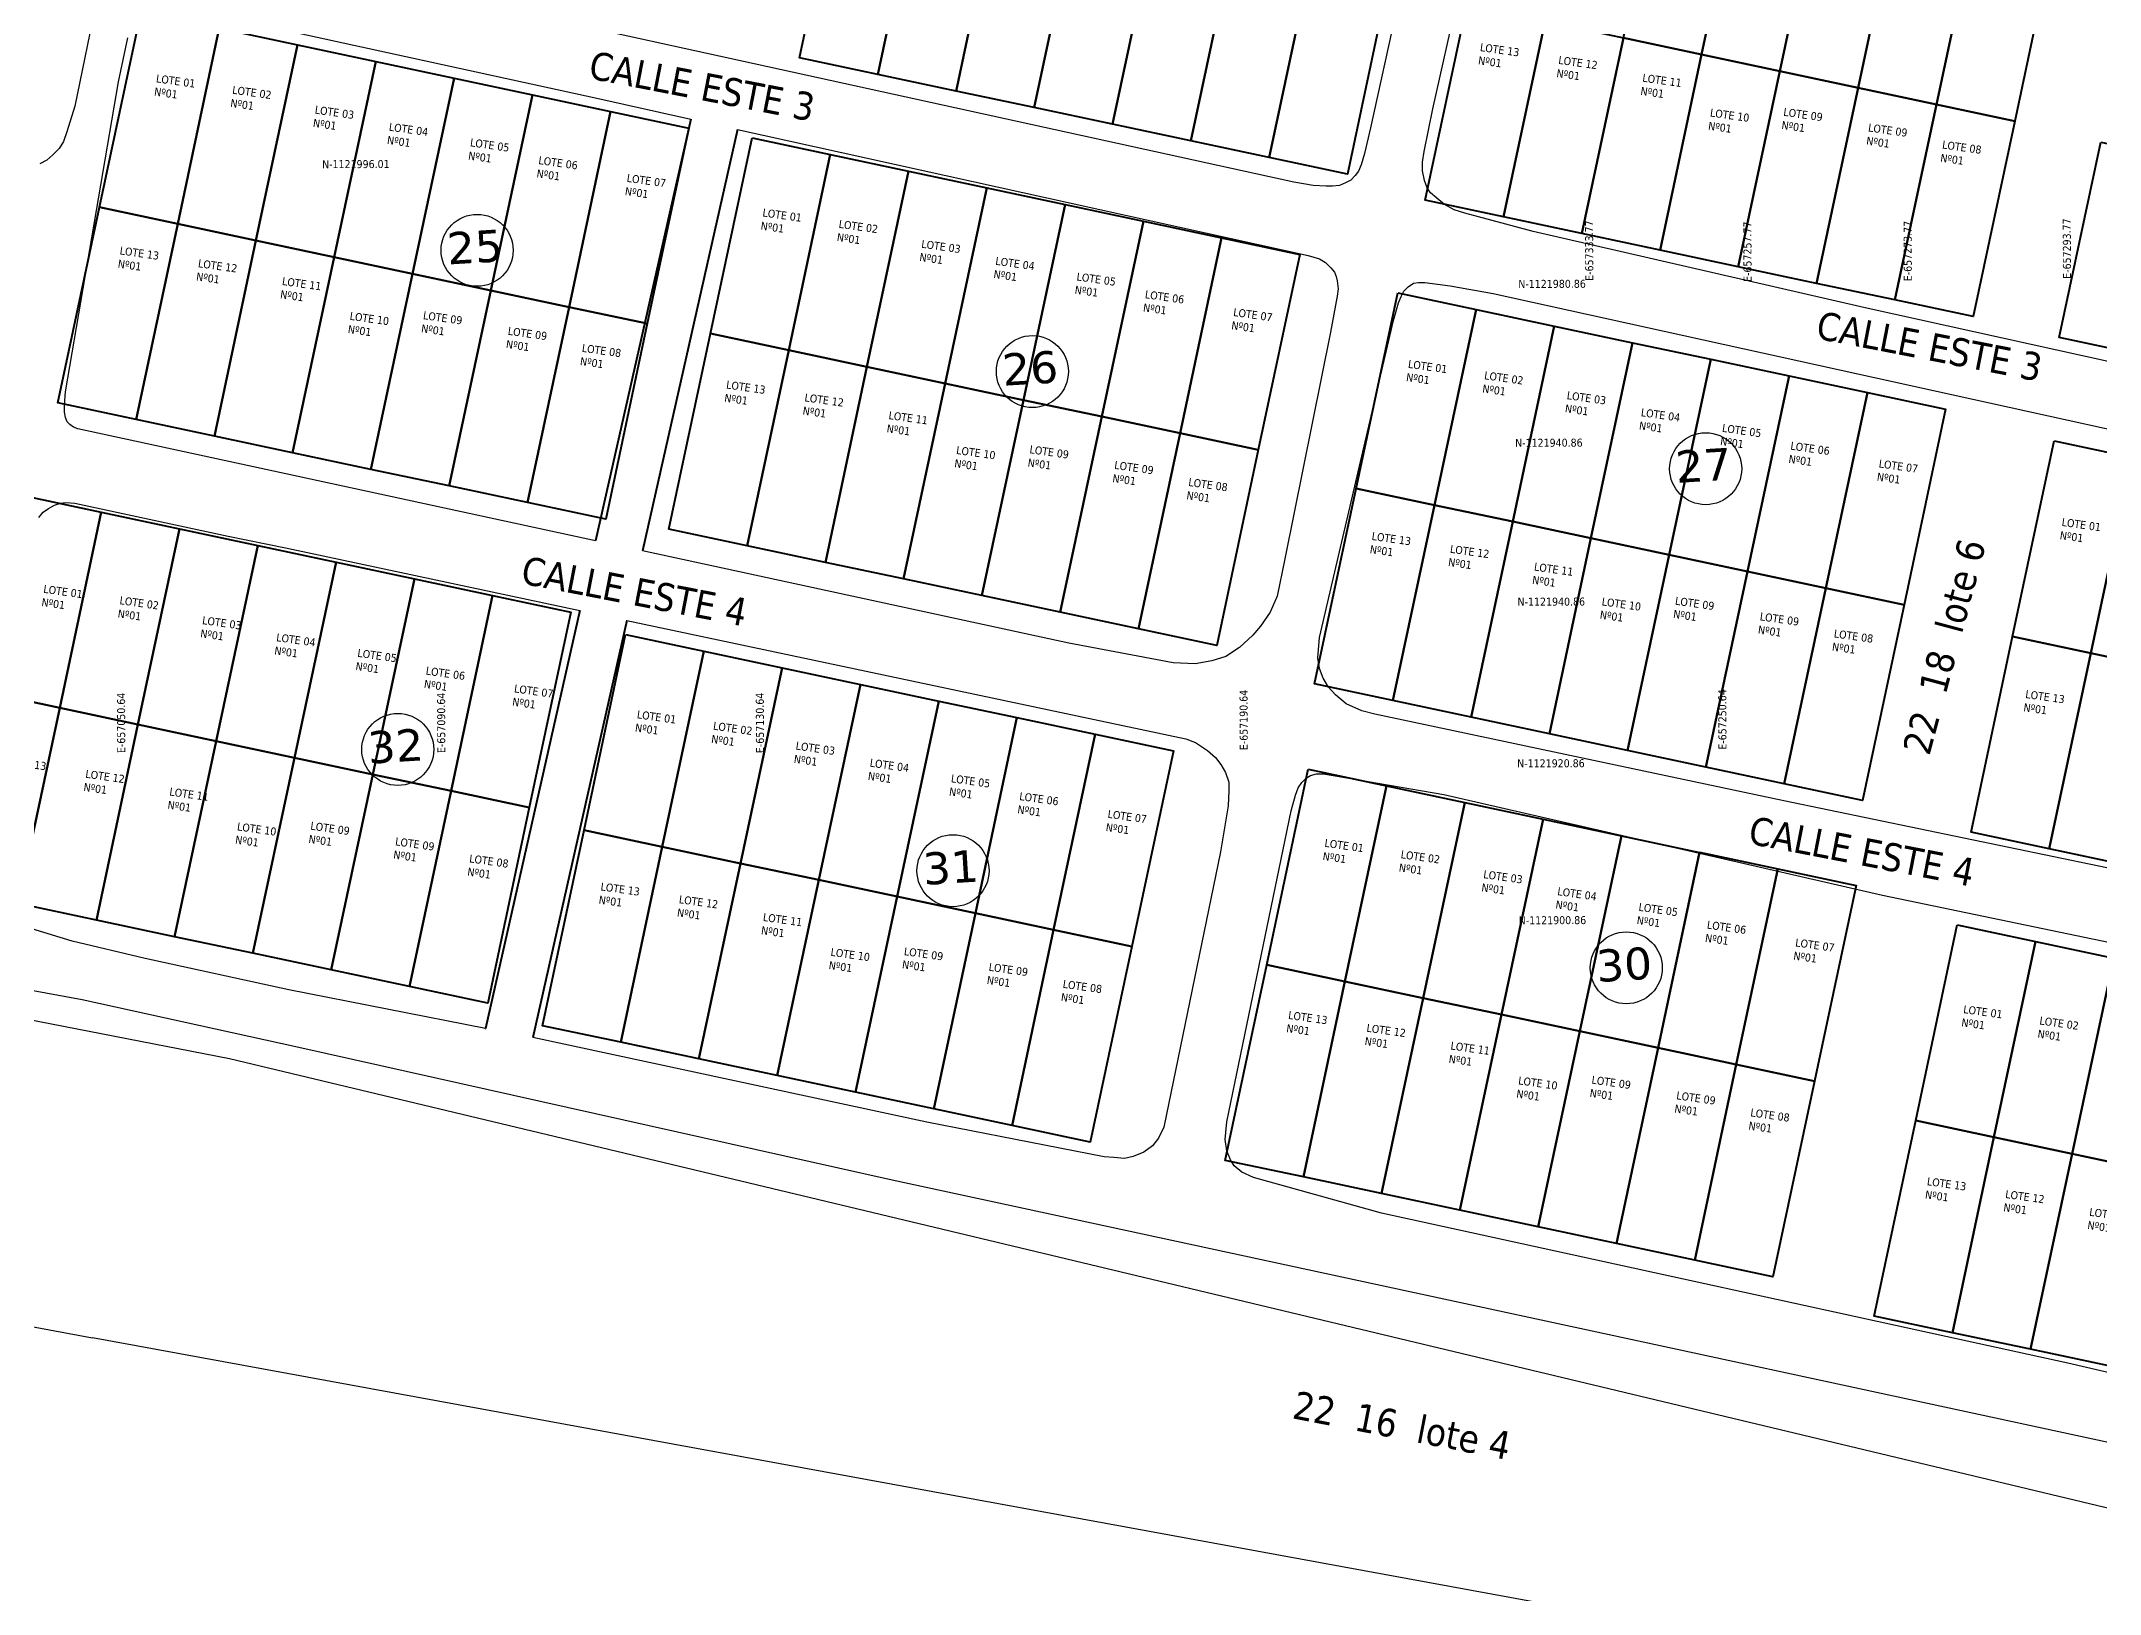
# Model space of a CAD drawing. Header units: metres. Extents: x 2 to 659295185, y -28 to 1124222152.
# Drawn here: x 657040.5 to 657297.8, y 1121817 to 1122011.2 of the extents above; entities that cross this region are included whole.
import ezdxf

# ---------------------------------------------------------------- set-up
doc = ezdxf.new("R2010")
doc.units = ezdxf.units.M
doc.header["$MEASUREMENT"] = 0
doc.layers.add('AT', color=210, linetype='CONTINUOUS', lineweight=50)
for name, color, linetype in [('CALLES', 1, 'CONTINUOUS'), ('MANZANA', 30, 'CONTINUOUS'), ('Numero de manzana', 6, 'CONTINUOUS'), ('Parcelas', 140, 'CONTINUOUS')]:
    doc.layers.add(name, color=color, linetype=linetype)
doc.styles.add('ROMAN', font='verdana.ttf')
doc.styles.get("Standard").update_dxf_attribs({"font": 'tahoma.ttf'})

msp = doc.modelspace()

# ---------------------------------------------------------------- linework, layer by layer
at = {"layer": 'AT', "lineweight": -3}
for p, q in [((657064.0739, 1121883.9017), (657038.6186, 1121888.8601)), ((657343.1385, 1121817.1109), (657064.0739, 1121883.9017)), ((657009, 1121856), (657046.9419, 1121849.0303)), ((657338.4517, 1121795.6159), (657046.9419, 1121849.0303))]:
    msp.add_line(p, q, dxfattribs=at)
at = {"layer": 'MANZANA', "lineweight": -2}
for p, q in [((657215.0777, 1122038.5123), (657206.6917, 1122000.3201)), ((657051.8017, 1122037.3525), (657044.7268, 1122003.0395)), ((657214.4675, 1122002.6796), (657221.8805, 1122036.0028)), ((657057.0543, 1122015.587), (657109.5886, 1122004.0993)), ((657123.5792, 1122009.6407), (657096.1726, 1122015.647)), ((657050.1855, 1122006.0489), (657051.3729, 1122011.5778)), ((657197.0853, 1121993.5315), (657123.5792, 1122009.6407)), ((657043.5641, 1121967.3068), (657050.1855, 1122006.0489)), ((657109.5886, 1122004.0993), (657121.7245, 1122001.4168)), ((657044.7268, 1122003.0395), (657043.7538, 1121999.8202)), ((657213.3955, 1121997.3607), (657214.4675, 1122002.6796)), ((657043.7538, 1121999.8202), (657043.3168, 1121998.6004)), ((657127.5832, 1122000.1218), (657198.8746, 1121984.3633)), ((657206.6917, 1122000.3201), (657205.9413, 1121997.1107)), ((657041.2471, 1121996.2709), (657040.373, 1121995.831)), ((657042.0139, 1121996.9408), (657041.2471, 1121996.2709)), ((657042.7725, 1121997.7206), (657042.0139, 1121996.9408)), ((657043.3168, 1121998.6004), (657042.7725, 1121997.7206)), ((657205.9413, 1121997.1107), (657205.5125, 1121995.671)), ((657213.1811, 1121996.041), (657213.3955, 1121997.3607)), ((657204.2014, 1121993.7814), (657203.55, 1121993.4515)), ((657204.7457, 1121994.3413), (657204.2014, 1121993.7814)), ((657205.1827, 1121994.8912), (657204.7457, 1121994.3413)), ((657205.5125, 1121995.671), (657205.1827, 1121994.8912)), ((657213.1811, 1121994.9312), (657213.1811, 1121996.041)), ((657213.412, 1121993.7114), (657213.1811, 1121994.9312)), ((657213.7419, 1121992.8316), (657213.412, 1121993.7114)), ((657199.493, 1121993.1015), (657197.0853, 1121993.5315)), ((657201.1422, 1121993.0016), (657199.493, 1121993.1015)), ((657201.9091, 1121993.0016), (657201.1422, 1121993.0016)), ((657202.7831, 1121993.1115), (657201.9091, 1121993.0016)), ((657203.55, 1121993.4515), (657202.7831, 1121993.1115)), ((657214.1871, 1121992.1717), (657213.7419, 1121992.8316)), ((657214.954, 1121991.5119), (657214.1871, 1121992.1717)), ((657215.9435, 1121990.742), (657214.954, 1121991.5119)), ((657217.1474, 1121990.0822), (657215.9435, 1121990.742)), ((657218.4667, 1121989.6423), (657217.1474, 1121990.0822)), ((657227.0259, 1121987.3627), (657218.4667, 1121989.6423)), ((657268.486, 1121977.8147), (657227.0259, 1121987.3627)), ((657198.8746, 1121984.3633), (657200.3011, 1121983.9234)), ((657200.3011, 1121983.9234), (657201.068, 1121983.4835)), ((657201.068, 1121983.4835), (657201.7359, 1121982.8236)), ((657201.7359, 1121982.8236), (657202.1729, 1121982.2738)), ((657202.1729, 1121982.2738), (657202.3956, 1121981.7239)), ((657202.3956, 1121981.7239), (657202.5028, 1121981.174)), ((657202.5028, 1121981.174), (657202.6182, 1121980.1742)), ((657211.3836, 1121980.4341), (657212.0432, 1121980.884)), ((657212.0432, 1121980.884), (657212.6946, 1121980.994)), ((657212.6946, 1121980.994), (657213.4615, 1121980.994)), ((657213.4615, 1121980.994), (657216.6444, 1121980.5641)), ((657202.511, 1121979.2844), (657201.6617, 1121974.7553)), ((657202.6182, 1121980.1742), (657202.511, 1121979.2844)), ((657209.5447, 1121976.225), (657210.1879, 1121978.4345)), ((657210.1879, 1121978.4345), (657210.5177, 1121979.2144)), ((657210.5177, 1121979.2144), (657210.8393, 1121979.8742)), ((657210.8393, 1121979.8742), (657211.3836, 1121980.4341)), ((657216.6444, 1121980.5641), (657222.0207, 1121979.5943)), ((657222.0207, 1121979.5943), (657303.6298, 1121961.598)), ((657200.2929, 1121936.5831), (657209.5447, 1121976.225)), ((657302.8217, 1121970.2162), (657268.486, 1121977.8147)), ((657201.6617, 1121974.7553), (657195.9721, 1121946.4111)), ((657043.4652, 1121965.6471), (657043.5641, 1121967.3068)), ((657043.4652, 1121964.7673), (657043.4652, 1121965.6471)), ((657043.5806, 1121964.0975), (657043.4652, 1121964.7673)), ((657043.8033, 1121963.5476), (657043.5806, 1121964.0975)), ((657044.1331, 1121963.2176), (657043.8033, 1121963.5476)), ((657044.5701, 1121962.8877), (657044.1331, 1121963.2176)), ((657045.1226, 1121962.6677), (657044.5701, 1121962.8877)), ((657109.8307, 1121948.6772), (657045.1226, 1121962.6677)), ((657040.7853, 1121952.2499), (657041.4367, 1121952.6998)), ((657041.4367, 1121952.6998), (657042.2036, 1121953.1397)), ((657042.2036, 1121953.1397), (657042.9704, 1121953.3696)), ((657042.9704, 1121953.3696), (657043.6301, 1121953.4796)), ((657043.6301, 1121953.4796), (657044.7268, 1121953.3796)), ((657044.7268, 1121953.3796), (657063.9149, 1121949.2605)), ((657040.2411, 1121951.59), (657040.7853, 1121952.2499)), ((657063.9149, 1121949.2605), (657071.2702, 1121947.7408)), ((657063.9149, 1121949.2605), (657063.9149, 1121949.2605)), ((657071.2702, 1121947.7408), (657107.8678, 1121939.9737)), ((657168.9587, 1121935.8932), (657115.6954, 1121947.4092)), ((657195.9721, 1121946.4111), (657195.0073, 1121941.762)), ((657194.1415, 1121939.7724), (657192.9458, 1121937.9928)), ((657195.0073, 1121941.762), (657194.1415, 1121939.7724)), ((657113.7376, 1121938.7279), (657183.5786, 1121923.9056)), ((657192.9458, 1121937.9928), (657191.9646, 1121936.883)), ((657182.0036, 1121933.4137), (657168.9587, 1121935.8932)), ((657190.3237, 1121935.3233), (657188.5756, 1121934.2135)), ((657191.9646, 1121936.883), (657190.3237, 1121935.3233)), ((657200.0867, 1121934.0436), (657200.2929, 1121936.5831)), ((657184.7495, 1121933.3137), (657182.0036, 1121933.4137)), ((657186.8274, 1121933.6536), (657184.7495, 1121933.3137)), ((657188.5756, 1121934.2135), (657186.8274, 1121933.6536)), ((657200.3094, 1121932.7138), (657200.0867, 1121934.0436)), ((657200.7547, 1121931.5041), (657200.3094, 1121932.7138)), ((657201.4143, 1121930.3943), (657200.7547, 1121931.5041)), ((657202.2966, 1121929.4045), (657201.4143, 1121930.3943)), ((657203.616, 1121928.3047), (657202.2966, 1121929.4045)), ((657205.595, 1121927.4349), (657203.616, 1121928.3047)), ((657207.2359, 1121926.995), (657205.595, 1121927.4349)), ((657258.3519, 1121916.1572), (657207.2359, 1121926.995)), ((657183.5786, 1121923.9056), (657184.7907, 1121923.4657)), ((657184.7907, 1121923.4657), (657186.3244, 1121922.4759)), ((657186.3244, 1121922.4759), (657187.3222, 1121921.5961)), ((657187.3222, 1121921.5961), (657187.9818, 1121920.7163)), ((657187.9818, 1121920.7163), (657188.5343, 1121919.7265)), ((657188.5343, 1121919.7265), (657188.9796, 1121918.5067)), ((657198.619, 1121918.9966), (657199.1632, 1121919.3266)), ((657199.1632, 1121919.3266), (657199.9301, 1121919.5565)), ((657199.9301, 1121919.5565), (657200.8041, 1121919.5565)), ((657200.8041, 1121919.5565), (657215.8281, 1121916.967)), ((657188.9796, 1121917.407), (657188.8806, 1121915.5273)), ((657188.9796, 1121918.5067), (657188.9796, 1121917.407)), ((657196.7719, 1121914.8975), (657197.3079, 1121916.8871)), ((657197.3079, 1121916.8871), (657197.6377, 1121917.7769)), ((657197.6377, 1121917.7769), (657198.0748, 1121918.4367)), ((657198.0748, 1121918.4367), (657198.619, 1121918.9966)), ((657215.8281, 1121916.967), (657270.6794, 1121904.3796)), ((657188.8806, 1121915.5273), (657187.9159, 1121909.7685)), ((657188.724, 1121876.0354), (657196.7719, 1121914.8975)), ((657303.6463, 1121906.7391), (657258.3519, 1121916.1572)), ((657187.9159, 1121909.7685), (657180.8409, 1121875.3455)), ((657270.6794, 1121904.3796), (657350.6508, 1121887.7058)), ((657044.4135, 1121898.6308), (657039.367, 1121900.1505)), ((657053.5251, 1121896.4612), (657044.4135, 1121898.6308)), ((657071.5093, 1121892.552), (657053.5251, 1121896.4612)), ((657039.0784, 1121892.522), (657045.6586, 1121891.3323)), ((657045.6586, 1121891.3323), (657072.7462, 1121885.3735)), ((657096.0805, 1121887.7065), (657071.5093, 1121892.552)), ((657151.2466, 1121875.9854), (657101.9685, 1121886.5527)), ((657072.7462, 1121885.3735), (657146.9011, 1121868.7769)), ((657173.4032, 1121871.6563), (657151.2466, 1121875.9854)), ((657180.8409, 1121875.3455), (657180.1895, 1121874.0058)), ((657188.5178, 1121873.8258), (657188.724, 1121876.0354)), ((657179.4227, 1121873.016), (657178.3342, 1121872.2362)), ((657180.1895, 1121874.0058), (657179.4227, 1121873.016)), ((657188.7405, 1121872.3861), (657188.5178, 1121873.8258)), ((657174.6071, 1121871.5563), (657173.4032, 1121871.6563)), ((657175.9264, 1121871.4463), (657174.6071, 1121871.5563)), ((657177.0231, 1121871.6763), (657175.9264, 1121871.4463)), ((657178.3342, 1121872.2362), (657177.0231, 1121871.6763)), ((657189.1857, 1121871.2863), (657188.7405, 1121872.3861)), ((657189.6228, 1121870.5165), (657189.1857, 1121871.2863)), ((657190.6123, 1121869.7467), (657189.6228, 1121870.5165)), ((657146.9011, 1121868.7769), (657317.5653, 1121831.9244)), ((657192.0471, 1121869.0868), (657190.6123, 1121869.7467)), ((657208.0605, 1121864.6177), (657192.0471, 1121869.0868)), ((657293.8338, 1121845.8715), (657208.0605, 1121864.6177)), ((657330.6927, 1121837.1833), (657293.8338, 1121845.8715))]:
    msp.add_line(p, q, dxfattribs=at)
at = {"layer": 'MANZANA', "lineweight": 40}
for points in [[(657121.7245, 1122001.4168), (657109.8307, 1121948.6772)], [(657127.5832, 1122000.1218), (657115.6954, 1121947.4092)], [(657107.8678, 1121939.9737), (657096.0805, 1121887.7065), (657096.0805, 1121887.7065)], [(657113.7376, 1121938.7279), (657101.9685, 1121886.5527)]]:
    msp.add_lwpolyline(points, dxfattribs=at)
at = {"layer": 'Numero de manzana', "lineweight": -2}
for centre in [(657095.0254, 1121984.9984), (657164.4154, 1121969.8366), (657248.5653, 1121957.6911), (657085.1079, 1121922.5914), (657154.4979, 1121907.4297), (657238.6478, 1121895.2841)]:
    msp.add_circle(centre, 4.5001, dxfattribs=at)
at = {"layer": 'Parcelas', "lineweight": 40}
for points in [[(657243.4773, 1122036.0103), (657253.2588, 1122033.9312), (657248.061, 1122009.4775), (657238.2795, 1122011.5566), (657243.4773, 1122036.0103)], [(657140.5126, 1122033.5291), (657150.2941, 1122031.45), (657145.0963, 1122006.9963), (657135.3149, 1122009.0754), (657140.5126, 1122033.5291)], [(657253.259, 1122033.9319), (657263.0404, 1122031.8528), (657257.8426, 1122007.3991), (657248.0612, 1122009.4782), (657253.259, 1122033.9319)], [(657150.2943, 1122031.4507), (657160.0757, 1122029.3716), (657154.878, 1122004.9179), (657145.0965, 1122006.997), (657150.2943, 1122031.4507)], [(657263.0404, 1122031.8528), (657272.8219, 1122029.7737), (657267.6241, 1122005.32), (657257.8426, 1122007.3991), (657263.0404, 1122031.8528)], [(657272.8221, 1122029.7744), (657282.6035, 1122027.6952), (657277.4057, 1122003.2416), (657267.6243, 1122005.3207), (657272.8221, 1122029.7744)], [(657160.0757, 1122029.3716), (657169.8572, 1122027.2924), (657164.6594, 1122002.8387), (657154.878, 1122004.9179), (657160.0757, 1122029.3716)], [(657169.8574, 1122027.2931), (657179.6388, 1122025.214), (657174.4411, 1122000.7603), (657164.6596, 1122002.8394), (657169.8574, 1122027.2931)], [(657282.6035, 1122027.6952), (657292.385, 1122025.6161), (657287.1872, 1122001.1624), (657277.4057, 1122003.2416), (657282.6035, 1122027.6952)], [(657179.6388, 1122025.214), (657189.4203, 1122023.1349), (657184.2225, 1121998.6812), (657174.4411, 1122000.7603), (657179.6388, 1122025.214)], [(657189.4205, 1122023.1356), (657199.2019, 1122021.0565), (657194.0042, 1121996.6028), (657184.2227, 1121998.6819), (657189.4205, 1122023.1356)], [(657199.2019, 1122021.0565), (657208.9834, 1122018.9774), (657203.7856, 1121994.5237), (657194.0042, 1121996.6028), (657199.2019, 1122021.0565)], [(657053.0144, 1122014.8361), (657062.7959, 1122012.7569), (657057.5981, 1121988.3033), (657047.8166, 1121990.3824), (657053.0144, 1122014.8361)], [(657218.7164, 1122015.7142), (657228.4979, 1122013.6351), (657223.3001, 1121989.1814), (657213.5187, 1121991.2605), (657218.7164, 1122015.7142)], [(657062.7961, 1122012.7576), (657072.5775, 1122010.6785), (657067.3797, 1121986.2248), (657057.5983, 1121988.3039), (657062.7961, 1122012.7576)], [(657228.4981, 1122013.6358), (657238.2795, 1122011.5566), (657233.0818, 1121987.1029), (657223.3003, 1121989.1821), (657228.4981, 1122013.6358)], [(657072.5775, 1122010.6785), (657082.359, 1122008.5994), (657077.1612, 1121984.1457), (657067.3797, 1121986.2248), (657072.5775, 1122010.6785)], [(657238.2795, 1122011.5566), (657248.061, 1122009.4775), (657242.8632, 1121985.0238), (657233.0818, 1121987.1029), (657238.2795, 1122011.5566)], [(657248.0612, 1122009.4782), (657257.8426, 1122007.3991), (657252.6449, 1121982.9454), (657242.8634, 1121985.0245), (657248.0612, 1122009.4782)], [(657082.3592, 1122008.6001), (657092.1406, 1122006.521), (657086.9428, 1121982.0673), (657077.1614, 1121984.1464), (657082.3592, 1122008.6001)], [(657092.1406, 1122006.521), (657101.9221, 1122004.4419), (657096.7243, 1121979.9882), (657086.9428, 1121982.0673), (657092.1406, 1122006.521)], [(657257.8426, 1122007.3991), (657267.6241, 1122005.32), (657262.4263, 1121980.8663), (657252.6449, 1121982.9454), (657257.8426, 1122007.3991)], [(657101.9223, 1122004.4426), (657111.7037, 1122002.3634), (657106.5059, 1121977.9098), (657096.7245, 1121979.9889), (657101.9223, 1122004.4426)], [(657267.6243, 1122005.3207), (657277.4057, 1122003.2416), (657272.208, 1121978.7879), (657262.4265, 1121980.867), (657267.6243, 1122005.3207)], [(657111.7037, 1122002.3634), (657121.4852, 1122000.2843), (657116.2874, 1121975.8306), (657106.5059, 1121977.9098), (657111.7037, 1122002.3634)], [(657277.4057, 1122003.2416), (657287.1872, 1122001.1624), (657281.9894, 1121976.7088), (657272.208, 1121978.7879), (657277.4057, 1122003.2416)], [(657129.3805, 1121999.0488), (657139.162, 1121996.9697), (657133.9642, 1121972.516), (657124.1828, 1121974.5951), (657129.3805, 1121999.0488)], [(657139.1622, 1121996.9704), (657148.9436, 1121994.8912), (657143.7459, 1121970.4376), (657133.9644, 1121972.5167), (657139.1622, 1121996.9704)], [(657297.9361, 1121998.5409), (657307.7176, 1121996.4618), (657302.5198, 1121972.0081), (657292.7383, 1121974.0872), (657297.9361, 1121998.5409)], [(657148.9436, 1121994.8912), (657158.7251, 1121992.8121), (657153.5273, 1121968.3584), (657143.7459, 1121970.4376), (657148.9436, 1121994.8912)], [(657158.7253, 1121992.8128), (657168.5067, 1121990.7337), (657163.309, 1121966.28), (657153.5275, 1121968.3591), (657158.7253, 1121992.8128)], [(657047.8166, 1121990.3824), (657057.5981, 1121988.3033), (657052.4003, 1121963.8496), (657042.6189, 1121965.9287), (657047.8166, 1121990.3824)], [(657168.5067, 1121990.7337), (657178.2882, 1121988.6546), (657173.0904, 1121964.2009), (657163.309, 1121966.28), (657168.5067, 1121990.7337)], [(657178.2884, 1121988.6553), (657188.0698, 1121986.5762), (657182.8721, 1121962.1225), (657173.0906, 1121964.2016), (657178.2884, 1121988.6553)], [(657057.5983, 1121988.3039), (657067.3797, 1121986.2248), (657062.182, 1121961.7711), (657052.4005, 1121963.8503), (657057.5983, 1121988.3039)], [(657067.3797, 1121986.2248), (657077.1612, 1121984.1457), (657071.9634, 1121959.692), (657062.182, 1121961.7711), (657067.3797, 1121986.2248)], [(657188.0698, 1121986.5762), (657197.8513, 1121984.4971), (657192.6535, 1121960.0434), (657182.8721, 1121962.1225), (657188.0698, 1121986.5762)], [(657077.1614, 1121984.1464), (657086.9428, 1121982.0673), (657081.7451, 1121957.6136), (657071.9636, 1121959.6927), (657077.1614, 1121984.1464)], [(657086.9428, 1121982.0673), (657096.7243, 1121979.9882), (657091.5265, 1121955.5345), (657081.7451, 1121957.6136), (657086.9428, 1121982.0673)], [(657096.7245, 1121979.9889), (657106.5059, 1121977.9098), (657101.3082, 1121953.4561), (657091.5267, 1121955.5352), (657096.7245, 1121979.9889)], [(657210.0856, 1121979.6857), (657219.8671, 1121977.6066), (657214.6693, 1121953.1529), (657204.8878, 1121955.232), (657210.0856, 1121979.6857)], [(657106.5059, 1121977.9098), (657116.2874, 1121975.8306), (657111.0896, 1121951.377), (657101.3082, 1121953.4561), (657106.5059, 1121977.9098)], [(657219.8673, 1121977.6073), (657229.6487, 1121975.5282), (657224.4509, 1121951.0745), (657214.6695, 1121953.1536), (657219.8673, 1121977.6073)], [(657124.1828, 1121974.5951), (657133.9642, 1121972.516), (657128.7664, 1121948.0623), (657118.985, 1121950.1414), (657124.1828, 1121974.5951)], [(657229.6487, 1121975.5282), (657239.4302, 1121973.4491), (657234.2324, 1121948.9954), (657224.4509, 1121951.0745), (657229.6487, 1121975.5282)], [(657239.4304, 1121973.4498), (657249.2118, 1121971.3707), (657244.014, 1121946.917), (657234.2326, 1121948.9961), (657239.4304, 1121973.4498)], [(657133.9644, 1121972.5167), (657143.7459, 1121970.4376), (657138.5481, 1121945.9839), (657128.7666, 1121948.063), (657133.9644, 1121972.5167)], [(657249.2118, 1121971.3707), (657258.9933, 1121969.2915), (657253.7955, 1121944.8378), (657244.014, 1121946.917), (657249.2118, 1121971.3707)], [(657143.7459, 1121970.4376), (657153.5273, 1121968.3584), (657148.3295, 1121943.9047), (657138.5481, 1121945.9839), (657143.7459, 1121970.4376)], [(657153.5275, 1121968.3591), (657163.309, 1121966.28), (657158.1112, 1121941.8263), (657148.3297, 1121943.9054), (657153.5275, 1121968.3591)], [(657258.9935, 1121969.2922), (657268.7749, 1121967.2131), (657263.5771, 1121942.7594), (657253.7957, 1121944.8385), (657258.9935, 1121969.2922)], [(657163.309, 1121966.28), (657173.0904, 1121964.2009), (657167.8926, 1121939.7472), (657158.1112, 1121941.8263), (657163.309, 1121966.28)], [(657268.7749, 1121967.2131), (657278.5564, 1121965.134), (657273.3586, 1121940.6803), (657263.5771, 1121942.7594), (657268.7749, 1121967.2131)], [(657173.0906, 1121964.2016), (657182.8721, 1121962.1225), (657177.6743, 1121937.6688), (657167.8928, 1121939.7479), (657173.0906, 1121964.2016)], [(657182.8721, 1121962.1225), (657192.6535, 1121960.0434), (657187.4557, 1121935.5897), (657177.6743, 1121937.6688), (657182.8721, 1121962.1225)], [(657292.1231, 1121961.163), (657301.9045, 1121959.0838), (657296.7067, 1121934.6302), (657286.9253, 1121936.7093), (657292.1231, 1121961.163)], [(657301.9047, 1121959.0845), (657311.6862, 1121957.0054), (657306.4884, 1121932.5517), (657296.7069, 1121934.6309), (657301.9047, 1121959.0845)], [(657204.8878, 1121955.232), (657214.6693, 1121953.1529), (657209.4715, 1121928.6992), (657199.6901, 1121930.7784), (657204.8878, 1121955.232)], [(657038.267, 1121954.322), (657048.0485, 1121952.2428), (657042.8507, 1121927.7892), (657033.0692, 1121929.8683), (657038.267, 1121954.322)], [(657214.6695, 1121953.1536), (657224.4509, 1121951.0745), (657219.2532, 1121926.6208), (657209.4717, 1121928.6999), (657214.6695, 1121953.1536)], [(657048.0486, 1121952.2435), (657057.8301, 1121950.1644), (657052.6323, 1121925.7107), (657042.8508, 1121927.7899), (657048.0486, 1121952.2435)], [(657057.8301, 1121950.1644), (657067.6116, 1121948.0853), (657062.4138, 1121923.6316), (657052.6323, 1121925.7107), (657057.8301, 1121950.1644)], [(657224.4509, 1121951.0745), (657234.2324, 1121948.9954), (657229.0346, 1121924.5417), (657219.2532, 1121926.6208), (657224.4509, 1121951.0745)], [(657067.6117, 1121948.086), (657077.3932, 1121946.0069), (657072.1954, 1121921.5532), (657062.4139, 1121923.6323), (657067.6117, 1121948.086)], [(657234.2326, 1121948.9961), (657244.014, 1121946.917), (657238.8163, 1121922.4633), (657229.0348, 1121924.5424), (657234.2326, 1121948.9961)], [(657077.3932, 1121946.0069), (657087.1747, 1121943.9278), (657081.9769, 1121919.4741), (657072.1954, 1121921.5532), (657077.3932, 1121946.0069)], [(657244.014, 1121946.917), (657253.7955, 1121944.8378), (657248.5977, 1121920.3842), (657238.8163, 1121922.4633), (657244.014, 1121946.917)], [(657253.7957, 1121944.8385), (657263.5771, 1121942.7594), (657258.3794, 1121918.3057), (657248.5979, 1121920.3849), (657253.7957, 1121944.8385)], [(657087.1748, 1121943.9285), (657096.9563, 1121941.8493), (657091.7585, 1121917.3957), (657081.977, 1121919.4748), (657087.1748, 1121943.9285)], [(657263.5771, 1121942.7594), (657273.3586, 1121940.6803), (657268.1608, 1121916.2266), (657258.3794, 1121918.3057), (657263.5771, 1121942.7594)], [(657096.9563, 1121941.8493), (657106.7378, 1121939.7702), (657101.54, 1121915.3165), (657091.7585, 1121917.3957), (657096.9563, 1121941.8493)], [(657113.5815, 1121936.9592), (657123.363, 1121934.88), (657118.1652, 1121910.4263), (657108.3838, 1121912.5055), (657113.5815, 1121936.9592)], [(657123.3632, 1121934.8807), (657133.1446, 1121932.8016), (657127.9469, 1121908.3479), (657118.1654, 1121910.427), (657123.3632, 1121934.8807)], [(657286.9253, 1121936.7093), (657296.7067, 1121934.6302), (657291.509, 1121910.1765), (657281.7275, 1121912.2556), (657286.9253, 1121936.7093)], [(657296.7069, 1121934.6309), (657306.4884, 1121932.5517), (657301.2906, 1121908.098), (657291.5091, 1121910.1772), (657296.7069, 1121934.6309)], [(657133.1446, 1121932.8016), (657142.9261, 1121930.7225), (657137.7283, 1121906.2688), (657127.9469, 1121908.3479), (657133.1446, 1121932.8016)], [(657033.0692, 1121929.8683), (657042.8507, 1121927.7892), (657037.6529, 1121903.3355), (657027.8714, 1121905.4146), (657033.0692, 1121929.8683)], [(657142.9263, 1121930.7232), (657152.7077, 1121928.6441), (657147.51, 1121904.1904), (657137.7285, 1121906.2695), (657142.9263, 1121930.7232)], [(657042.8508, 1121927.7899), (657052.6323, 1121925.7107), (657047.4345, 1121901.257), (657037.653, 1121903.3362), (657042.8508, 1121927.7899)], [(657152.7077, 1121928.6441), (657162.4892, 1121926.565), (657157.2914, 1121902.1113), (657147.51, 1121904.1904), (657152.7077, 1121928.6441)], [(657052.6323, 1121925.7107), (657062.4138, 1121923.6316), (657057.216, 1121899.1779), (657047.4345, 1121901.257), (657052.6323, 1121925.7107)], [(657162.4894, 1121926.5657), (657172.2708, 1121924.4865), (657167.0731, 1121900.0328), (657157.2916, 1121902.112), (657162.4894, 1121926.5657)], [(657172.2708, 1121924.4865), (657182.0523, 1121922.4074), (657176.8545, 1121897.9537), (657167.0731, 1121900.0328), (657172.2708, 1121924.4865)], [(657062.4139, 1121923.6323), (657072.1954, 1121921.5532), (657066.9976, 1121897.0995), (657057.2161, 1121899.1786), (657062.4139, 1121923.6323)], [(657072.1954, 1121921.5532), (657081.9769, 1121919.4741), (657076.7791, 1121895.0204), (657066.9976, 1121897.0995), (657072.1954, 1121921.5532)], [(657081.977, 1121919.4748), (657091.7585, 1121917.3957), (657086.5607, 1121892.942), (657076.7792, 1121895.0211), (657081.977, 1121919.4748)], [(657198.9013, 1121920.1192), (657208.6827, 1121918.0401), (657203.485, 1121893.5864), (657193.7035, 1121895.6655), (657198.9013, 1121920.1192)], [(657091.7585, 1121917.3957), (657101.54, 1121915.3165), (657096.3422, 1121890.8629), (657086.5607, 1121892.942), (657091.7585, 1121917.3957)], [(657208.6829, 1121918.0408), (657218.4644, 1121915.9617), (657213.2666, 1121891.508), (657203.4851, 1121893.5871), (657208.6829, 1121918.0408)], [(657218.4644, 1121915.9617), (657228.2458, 1121913.8826), (657223.0481, 1121889.4289), (657213.2666, 1121891.508), (657218.4644, 1121915.9617)], [(657228.246, 1121913.8833), (657238.0275, 1121911.8042), (657232.8297, 1121887.3505), (657223.0482, 1121889.4296), (657228.246, 1121913.8833)], [(657108.3838, 1121912.5055), (657118.1652, 1121910.4263), (657112.9674, 1121885.9727), (657103.186, 1121888.0518), (657108.3838, 1121912.5055)], [(657238.0275, 1121911.8042), (657247.8089, 1121909.725), (657242.6112, 1121885.2714), (657232.8297, 1121887.3505), (657238.0275, 1121911.8042)], [(657118.1654, 1121910.427), (657127.9469, 1121908.3479), (657122.7491, 1121883.8942), (657112.9676, 1121885.9734), (657118.1654, 1121910.427)], [(657247.8091, 1121909.7257), (657257.5906, 1121907.6466), (657252.3928, 1121883.1929), (657242.6113, 1121885.272), (657247.8091, 1121909.7257)], [(657127.9469, 1121908.3479), (657137.7283, 1121906.2688), (657132.5305, 1121881.8151), (657122.7491, 1121883.8942), (657127.9469, 1121908.3479)], [(657137.7285, 1121906.2695), (657147.51, 1121904.1904), (657142.3122, 1121879.7367), (657132.5307, 1121881.8158), (657137.7285, 1121906.2695)], [(657257.5906, 1121907.6466), (657267.372, 1121905.5675), (657262.1743, 1121881.1138), (657252.3928, 1121883.1929), (657257.5906, 1121907.6466)], [(657147.51, 1121904.1904), (657157.2914, 1121902.1113), (657152.0936, 1121877.6576), (657142.3122, 1121879.7367), (657147.51, 1121904.1904)], [(657157.2916, 1121902.112), (657167.0731, 1121900.0328), (657161.8753, 1121875.5792), (657152.0938, 1121877.6583), (657157.2916, 1121902.112)], [(657167.0731, 1121900.0328), (657176.8545, 1121897.9537), (657171.6567, 1121873.5), (657161.8753, 1121875.5792), (657167.0731, 1121900.0328)], [(657280.0096, 1121900.6511), (657289.7911, 1121898.572), (657284.5933, 1121874.1183), (657274.8118, 1121876.1975), (657280.0096, 1121900.6511)], [(657289.7913, 1121898.5727), (657299.5727, 1121896.4936), (657294.3749, 1121872.0399), (657284.5935, 1121874.119), (657289.7913, 1121898.5727)], [(657299.5727, 1121896.4936), (657309.3542, 1121894.4145), (657304.1564, 1121869.9608), (657294.3749, 1121872.0399), (657299.5727, 1121896.4936)], [(657193.7035, 1121895.6655), (657203.485, 1121893.5864), (657198.2872, 1121869.1327), (657188.5057, 1121871.2119), (657193.7035, 1121895.6655)], [(657203.4851, 1121893.5871), (657213.2666, 1121891.508), (657208.0688, 1121867.0543), (657198.2873, 1121869.1334), (657203.4851, 1121893.5871)], [(657213.2666, 1121891.508), (657223.0481, 1121889.4289), (657217.8503, 1121864.9752), (657208.0688, 1121867.0543), (657213.2666, 1121891.508)], [(657223.0482, 1121889.4296), (657232.8297, 1121887.3505), (657227.6319, 1121862.8968), (657217.8504, 1121864.9759), (657223.0482, 1121889.4296)], [(657232.8297, 1121887.3505), (657242.6112, 1121885.2714), (657237.4134, 1121860.8177), (657227.6319, 1121862.8968), (657232.8297, 1121887.3505)], [(657242.6113, 1121885.272), (657252.3928, 1121883.1929), (657247.195, 1121858.7392), (657237.4135, 1121860.8184), (657242.6113, 1121885.272)], [(657252.3928, 1121883.1929), (657262.1743, 1121881.1138), (657256.9765, 1121856.6601), (657247.195, 1121858.7392), (657252.3928, 1121883.1929)], [(657274.8118, 1121876.1975), (657284.5933, 1121874.1183), (657279.3955, 1121849.6647), (657269.6141, 1121851.7438), (657274.8118, 1121876.1975)], [(657284.5935, 1121874.119), (657294.3749, 1121872.0399), (657289.1772, 1121847.5862), (657279.3957, 1121849.6653), (657284.5935, 1121874.119)], [(657294.3749, 1121872.0399), (657304.1564, 1121869.9608), (657298.9586, 1121845.5071), (657289.1772, 1121847.5862), (657294.3749, 1121872.0399)]]:
    msp.add_lwpolyline(points, dxfattribs=at)

# ---------------------------------------------------------------- texts
at = {"layer": 'CALLES', "color": 0}
for s, rotation, p in [('CALLE ESTE 3', 349.029897, (657108.8056, 1122006.5288)), ('CALLE ESTE 3', 349.029897, (657262.2015, 1121974.0066)), ('22  18  lote 6 ', 75.064158, (657276.5181, 1121921.6993)), ('CALLE ESTE 4', 349.029897, (657100.3472, 1121943.3819)), ('CALLE ESTE 4', 349.029897, (657253.743, 1121910.8598)), ('22  16  lote 4 ', 349.029897, (657196.7678, 1121838.982))]:
    msp.add_text(s, height=3.5001, rotation=rotation, dxfattribs=at).set_placement(p)
at = {"layer": 'Numero de manzana', "lineweight": -2, "style": 'ROMAN'}
for s, p in [('25', (657091.3778, 1121983.2217)), ('26', (657160.7678, 1121968.06)), ('27', (657244.9177, 1121955.9145)), ('32', (657081.4602, 1121920.8148)), ('31', (657150.8502, 1121905.653)), ('30', (657235.0002, 1121893.5075))]:
    msp.add_text(s, height=4, rotation=3.491535, dxfattribs=at).set_placement(p)
at = {"layer": 'Parcelas', "lineweight": 40, "char_height": 1, "width": 6.941503, "attachment_point": 1, "rotation": 351.956363}
for s, insert in [('LOTE 13\\PNº01', (657220.4557, 1122010.9131)), ('LOTE 12\\PNº01', (657230.2462, 1122009.3119)), ('LOTE 01\\PNº01', (657054.9846, 1122007.0072)), ('LOTE 11\\PNº01', (657240.7484, 1122007.0888)), ('LOTE 02\\PNº01', (657064.5074, 1122005.5841)), ('LOTE 03\\PNº01', (657074.8302, 1122003.0945)), ('LOTE 10\\PNº01', (657249.2037, 1122002.7312)), ('LOTE 09\\PNº01', (657258.3707, 1122002.821)), ('LOTE 04\\PNº01', (657084.0884, 1122000.9612)), ('LOTE 05\\PNº01', (657094.2347, 1121999.0049)), ('LOTE 09\\PNº01', (657268.9641, 1122000.8646)), ('LOTE 06\\PNº01', (657102.7782, 1121996.7818)), ('LOTE 08\\PNº01', (657278.2193, 1121998.73)), ('LOTE 07\\PNº01', (657113.8157, 1121994.5588)), ('LOTE 01\\PNº01', (657130.7841, 1121990.2379)), ('LOTE 02\\PNº01', (657140.3069, 1121988.8149)), ('LOTE 03\\PNº01', (657150.6297, 1121986.3252)), ('LOTE 13\\PNº01', (657050.4437, 1121985.4885)), ('LOTE 12\\PNº01', (657060.2342, 1121983.8872)), ('LOTE 04\\PNº01', (657159.8879, 1121984.192)), ('LOTE 11\\PNº01', (657070.7364, 1121981.6642)), ('LOTE 05\\PNº01', (657170.0342, 1121982.2356)), ('LOTE 06\\PNº01', (657178.5777, 1121980.0126)), ('LOTE 10\\PNº01', (657079.1916, 1121977.3066)), ('LOTE 09\\PNº01', (657088.3586, 1121977.3964)), ('LOTE 07\\PNº01', (657189.6152, 1121977.7895)), ('LOTE 09\\PNº01', (657098.9521, 1121975.44)), ('LOTE 08\\PNº01', (657108.2073, 1121973.3054)), ('LOTE 01\\PNº01', (657211.4591, 1121971.3041)), ('LOTE 13\\PNº01', (657126.2432, 1121968.7192)), ('LOTE 02\\PNº01', (657220.9819, 1121969.8811)), ('LOTE 12\\PNº01', (657136.0337, 1121967.1179)), ('LOTE 03\\PNº01', (657231.3047, 1121967.3914)), ('LOTE 11\\PNº01', (657146.5359, 1121964.8949)), ('LOTE 04\\PNº01', (657240.5629, 1121965.2581)), ('LOTE 05\\PNº01', (657250.7092, 1121963.3018)), ('LOTE 10\\PNº01', (657154.9911, 1121960.5373)), ('LOTE 09\\PNº01', (657164.1581, 1121960.6271)), ('LOTE 06\\PNº01', (657259.2527, 1121961.0787)), ('LOTE 09\\PNº01', (657174.7516, 1121958.6707)), ('LOTE 07\\PNº01', (657270.2902, 1121958.8557)), ('LOTE 08\\PNº01', (657184.0068, 1121956.5361)), ('LOTE 01\\PNº01', (657293.1529, 1121951.5404)), ('LOTE 13\\PNº01', (657206.9181, 1121949.7854)), ('LOTE 12\\PNº01', (657216.7086, 1121948.1841)), ('LOTE 11\\PNº01', (657227.2108, 1121945.9611)), ('LOTE 01\\PNº01', (657040.9056, 1121943.1748)), ('LOTE 02\\PNº01', (657050.4285, 1121941.7518)), ('LOTE 10\\PNº01', (657235.6661, 1121941.6035)), ('LOTE 09\\PNº01', (657244.8331, 1121941.6933)), ('LOTE 09\\PNº01', (657255.4265, 1121939.7369)), ('LOTE 03\\PNº01', (657060.7512, 1121939.2621)), ('LOTE 04\\PNº01', (657070.0094, 1121937.1289)), ('LOTE 08\\PNº01', (657264.6817, 1121937.6023)), ('LOTE 05\\PNº01', (657080.1558, 1121935.1725)), ('LOTE 07\\PNº01', (657099.7368, 1121930.7264)), ('LOTE 13\\PNº01', (657288.612, 1121930.0217)), ('LOTE 01\\PNº01', (657115.084, 1121927.4885)), ('LOTE 02\\PNº01', (657124.6069, 1121926.0654)), ('LOTE 13\\PNº01', (657036.3647, 1121921.6561)), ('LOTE 03\\PNº01', (657134.9296, 1121923.5757)), ('LOTE 12\\PNº01', (657046.1552, 1121920.0548)), ('LOTE 04\\PNº01', (657144.1878, 1121921.4425)), ('LOTE 05\\PNº01', (657154.3342, 1121919.4861)), ('LOTE 11\\PNº01', (657056.6574, 1121917.8318)), ('LOTE 06\\PNº01', (657162.8777, 1121917.2631)), ('LOTE 07\\PNº01', (657173.9152, 1121915.0401)), ('LOTE 10\\PNº01', (657065.1127, 1121913.4742)), ('LOTE 09\\PNº01', (657074.2797, 1121913.564)), ('LOTE 09\\PNº01', (657084.8731, 1121911.6076)), ('LOTE 01\\PNº01', (657201.0238, 1121911.4158)), ('LOTE 08\\PNº01', (657094.1283, 1121909.473)), ('LOTE 02\\PNº01', (657210.5466, 1121909.9927)), ('LOTE 03\\PNº01', (657220.8694, 1121907.503)), ('LOTE 13\\PNº01', (657110.5431, 1121905.9698)), ('LOTE 12\\PNº01', (657120.3336, 1121904.3685)), ('LOTE 04\\PNº01', (657230.1276, 1121905.3698)), ('LOTE 11\\PNº01', (657130.8358, 1121902.1455)), ('LOTE 05\\PNº01', (657240.2739, 1121903.4134)), ('LOTE 06\\PNº01', (657248.8174, 1121901.1904)), ('LOTE 07\\PNº01', (657259.8549, 1121898.9674)), ('LOTE 10\\PNº01', (657139.2911, 1121897.7878)), ('LOTE 09\\PNº01', (657148.4581, 1121897.8776)), ('LOTE 09\\PNº01', (657159.0515, 1121895.9213)), ('LOTE 08\\PNº01', (657168.3067, 1121893.7867)), ('LOTE 13\\PNº01', (657196.4829, 1121889.8971)), ('LOTE 12\\PNº01', (657206.2734, 1121888.2958)), ('LOTE 01\\PNº01', (657280.8532, 1121890.6276)), ('LOTE 02\\PNº01', (657290.3761, 1121889.2046)), ('LOTE 11\\PNº01', (657216.7756, 1121886.0727)), ('LOTE 10\\PNº01', (657225.2308, 1121881.7151)), ('LOTE 09\\PNº01', (657234.3978, 1121881.8049)), ('LOTE 09\\PNº01', (657244.9913, 1121879.8485)), ('LOTE 08\\PNº01', (657254.2465, 1121877.7139)), ('LOTE 13\\PNº01', (657276.3123, 1121869.1089)), ('LOTE 12\\PNº01', (657286.1028, 1121867.5076)), ('LOTE 11\\PNº01', (657296.605, 1121865.2846))]:
    msp.add_mtext(s, dxfattribs=dict(at, insert=insert))
at = {"layer": 'Parcelas', "lineweight": 18, "char_height": 1, "attachment_point": 1}
for s, insert, width, rotation in [('N-1121996.01', (657075.6411, 1121996.2673), 10.220269, 0.179457), ('E-657333.77', (657233.5197, 1121981.1838), 10.220269, 90.179457), ('E-657257.77', (657253.2993, 1121981.0483), 10.220269, 90.179457), ('E-657273.77', (657273.3256, 1121981.1334), 10.220269, 90.179457), ('E-657293.77', (657293.2217, 1121981.4391), 10.220269, 90.179457), ('N-1121980.86', (657225.1485, 1121981.292), 10.220269, 0.179457), ('N-1121940.86', (657224.7465, 1121961.4271), 10.220269, 0.179457), ('N-1121940.86', (657225.0521, 1121941.5552), 10.220269, 0.179457), ('LOTE 06\\PNº01', (657088.6993, 1121932.9495), 6.941503, 351.956363), ('E-657050.64', (657050.0438, 1121922.1337), 10.220269, 90.179457), ('E-657090.64', (657090.0438, 1121922.1337), 10.220269, 90.179457), ('E-657130.64', (657129.8743, 1121922.1317), 10.220269, 90.179457), ('E-657190.64', (657190.3322, 1121922.4966), 10.220269, 90.179457), ('E-657250.64', (657250.1622, 1121922.5613), 10.220269, 90.179457), ('N-1121920.86', (657225.0081, 1121921.3434), 10.220269, 0.179457), ('N-1121900.86', (657225.1948, 1121901.726), 10.220269, 0.179457)]:
    msp.add_mtext(s, dxfattribs=dict(at, insert=insert, width=width, rotation=rotation))

doc.saveas('drawing.dxf')
